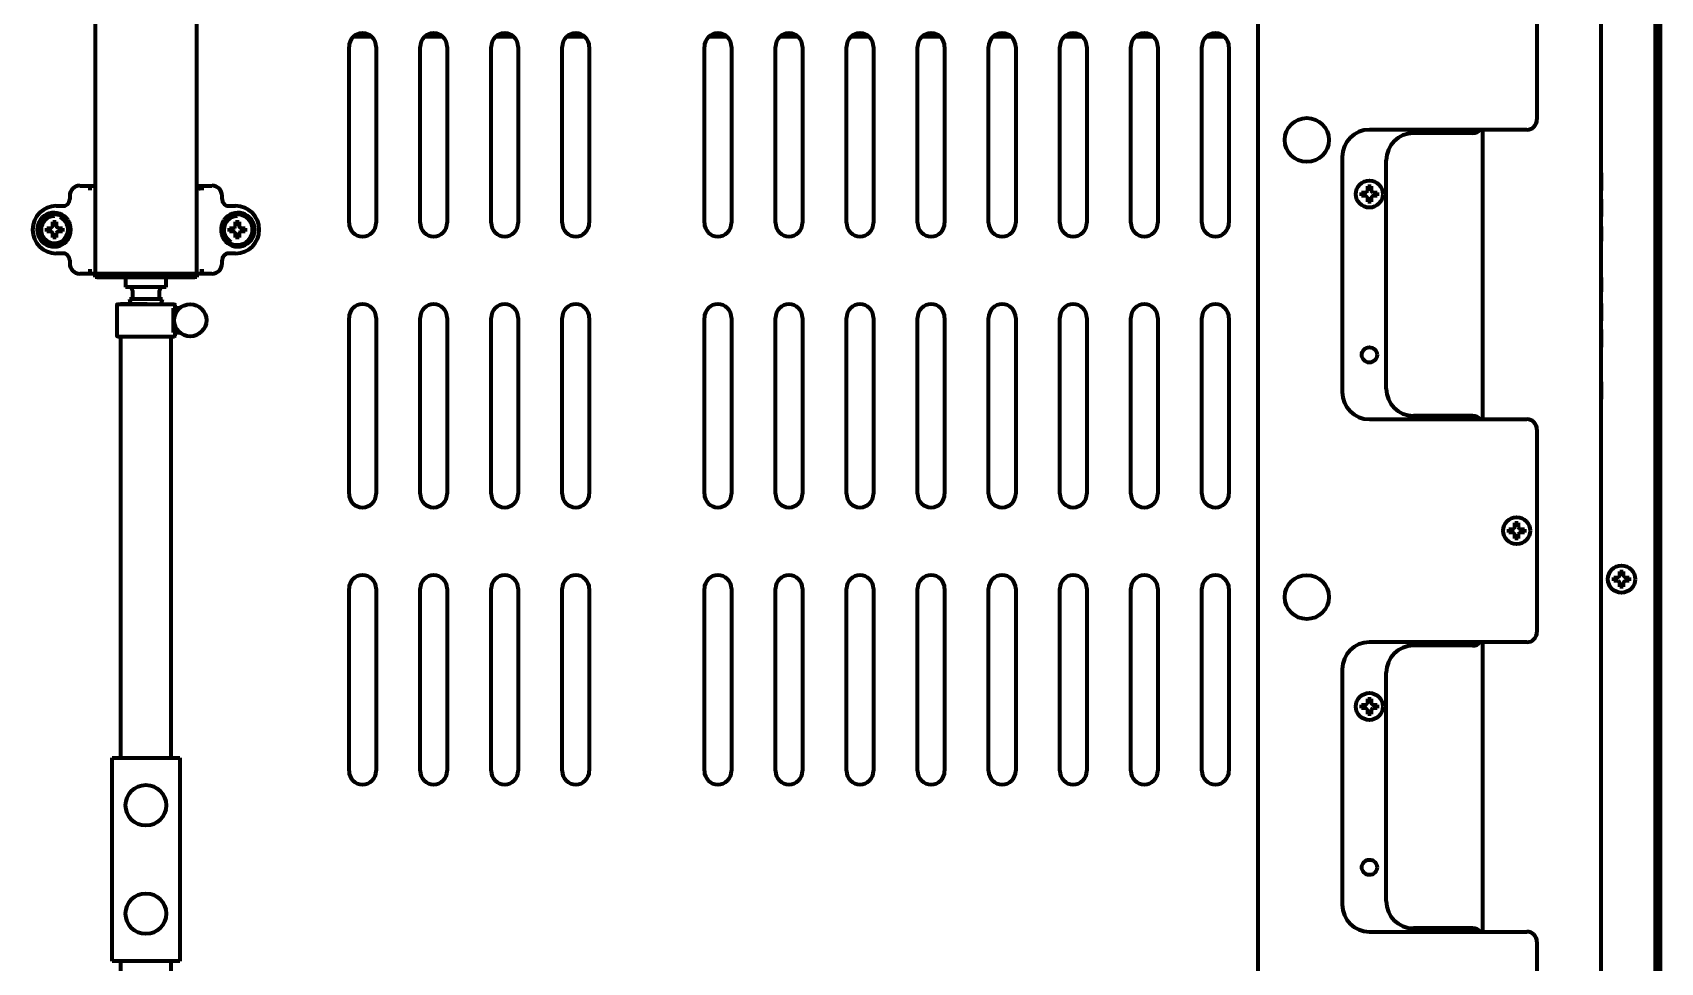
# Model space of a CAD drawing. Header units: inches. Extents: x -2898 to 7248, y 606 to 5598.
# Drawn here: x 3051.5 to 3532.5, y 5039.6 to 5314.3 of the extents above; entities that cross this region are included whole.
import ezdxf

# ---------------------------------------------------------------- set-up
doc = ezdxf.new("R2010")
doc.units = ezdxf.units.IN

msp = doc.modelspace()

# ---------------------------------------------------------------- linework, layer by layer
at = {"linetype": 'Continuous', "lineweight": 70}
for p, q in [((3413.55, 5428.85), (3413.55, 4805.55)), ((3532.55, 5081.88), (3532.55, 5417.05)), ((3531.87, 5414.05), (3531.87, 5082.88)), ((3070.05, 5394.05), (3070.05, 5243.05)), ((3100.05, 5243.05), (3100.05, 5394.05)), ((3496.05, 5348.41), (3496.05, 5288.57)), ((3531.05, 4786.55), (3531.05, 5344.05)), ((3531.08, 5247.55), (3531.08, 5348.55)), ((3531.13, 5348.55), (3531.13, 5247.55)), ((3515.05, 4786.55), (3515.05, 5342.05)), ((3151.68, 5313.05), (3146.4, 5313.05)), ((3172.69, 5313.05), (3167.4, 5313.05)), ((3193.69, 5313.05), (3188.39, 5313.05)), ((3214.68, 5313.05), (3209.39, 5313.05)), ((3256.69, 5313.05), (3251.39, 5313.05)), ((3277.68, 5313.05), (3272.39, 5313.05)), ((3298.68, 5313.05), (3293.4, 5313.05)), ((3319.69, 5313.05), (3314.4, 5313.05)), ((3340.69, 5313.05), (3335.39, 5313.05)), ((3361.68, 5313.05), (3356.39, 5313.05)), ((3382.68, 5313.05), (3377.4, 5313.05)), ((3403.69, 5313.05), (3398.4, 5313.05)), ((3145.05, 5258.05), (3145.05, 5310.05)), ((3153.05, 5310.05), (3153.05, 5258.05)), ((3166.05, 5258.05), (3166.05, 5310.05)), ((3174.05, 5310.05), (3174.05, 5258.05)), ((3187.05, 5258.05), (3187.05, 5310.05)), ((3195.05, 5310.05), (3195.05, 5258.05)), ((3208.05, 5258.05), (3208.05, 5310.05)), ((3216.05, 5310.05), (3216.05, 5258.05)), ((3250.05, 5258.05), (3250.05, 5310.05)), ((3258.05, 5310.05), (3258.05, 5258.05)), ((3271.05, 5258.05), (3271.05, 5310.05)), ((3279.05, 5310.05), (3279.05, 5258.05)), ((3292.05, 5258.05), (3292.05, 5310.05)), ((3300.05, 5310.05), (3300.05, 5258.05)), ((3313.05, 5258.05), (3313.05, 5310.05)), ((3321.05, 5310.05), (3321.05, 5258.05)), ((3334.05, 5258.05), (3334.05, 5310.05)), ((3342.05, 5310.05), (3342.05, 5258.05)), ((3355.05, 5258.05), (3355.05, 5310.05)), ((3363.05, 5310.05), (3363.05, 5258.05)), ((3376.05, 5258.05), (3376.05, 5310.05)), ((3384.05, 5310.05), (3384.05, 5258.05)), ((3397.05, 5258.05), (3397.05, 5310.05)), ((3405.05, 5310.05), (3405.05, 5258.05)), ((3493.05, 5285.57), (3446.55, 5285.57)), ((3477.05, 5284.57), (3459.55, 5284.57)), ((3480.05, 5200.06), (3480.05, 5285.56)), ((3438.55, 5277.57), (3438.55, 5208.07)), ((3451.55, 5209.07), (3451.55, 5276.57)), ((3515.05, 5267.67), (3515.05, 5272.82)), ((3515.05, 5272.82), (3515.05, 5268.53)), ((3515.05, 5272.82), (3515.05, 5267.67)), ((3065.55, 5269.05), (3070.05, 5269.05)), ((3067.94, 5268.31), (3069.08, 5268.31)), ((3100.05, 5269.05), (3104.54, 5269.05)), ((3101.02, 5268.31), (3102.15, 5268.31)), ((3444.25, 5266.57), (3444.25, 5267.07)), ((3448.85, 5267.07), (3448.85, 5266.57)), ((3058.55, 5263.05), (3061.16, 5263.05)), ((3062.55, 5266.06), (3062.55, 5265.05)), ((3107.55, 5265.05), (3107.55, 5266.06)), ((3108.93, 5263.05), (3111.55, 5263.05)), ((3444.25, 5266.07), (3444.25, 5266.57)), ((3448.85, 5266.57), (3448.85, 5266.07)), ((3515.05, 5259.96), (3515.05, 5265.1)), ((3515.05, 5265.1), (3515.05, 5259.96)), ((3055.75, 5256.05), (3055.75, 5256.55)), ((3055.75, 5255.55), (3055.75, 5256.05)), ((3060.35, 5256.55), (3060.35, 5256.05)), ((3060.35, 5256.05), (3060.35, 5255.55)), ((3109.75, 5256.05), (3109.75, 5256.55)), ((3109.75, 5255.55), (3109.75, 5256.05)), ((3114.35, 5256.55), (3114.35, 5256.05)), ((3114.35, 5256.05), (3114.35, 5255.55)), ((3515.05, 5256.96), (3515.05, 5252.67)), ((3061.16, 5249.05), (3058.55, 5249.05)), ((3111.55, 5249.05), (3108.93, 5249.05)), ((3531.08, 5248.05), (3531.05, 5248.05)), ((3062.55, 5247.05), (3062.55, 5246.04)), ((3070.05, 5243.05), (3065.55, 5243.05)), ((3069.08, 5243.79), (3067.94, 5243.79)), ((3070.05, 5243.05), (3070.06, 5243.05)), ((3070.05, 5242.05), (3070.05, 5243.05)), ((3070.06, 5243.05), (3070.06, 5242.05)), ((3099.54, 5243.05), (3070.56, 5243.05)), ((3070.56, 5243.05), (3070.56, 5242.05)), ((3070.63, 5243.05), (3099.47, 5243.05)), ((3070.63, 5242.05), (3070.63, 5243.05)), ((3099.47, 5242.05), (3099.47, 5243.05)), ((3099.54, 5243.05), (3099.54, 5242.05)), ((3100.04, 5243.05), (3100.04, 5242.05)), ((3100.04, 5243.05), (3100.05, 5243.05)), ((3100.04, 5242.05), (3100.04, 5243.05)), ((3104.54, 5243.05), (3100.05, 5243.05)), ((3102.15, 5243.79), (3101.02, 5243.79)), ((3107.55, 5246.04), (3107.55, 5247.05)), ((3531.08, 5245.55), (3531.08, 5247.55)), ((3531.13, 5245.55), (3531.08, 5245.55)), ((3531.13, 5247.55), (3531.13, 5245.55)), ((3070.05, 5242.05), (3070.06, 5242.05)), ((3070.56, 5242.05), (3070.06, 5242.05)), ((3070.56, 5242.05), (3070.63, 5242.05)), ((3070.63, 5242.05), (3099.47, 5242.05)), ((3079.05, 5242.05), (3079.05, 5239.05)), ((3085.05, 5239.05), (3079.05, 5239.05)), ((3091.05, 5239.05), (3085.05, 5239.05)), ((3091.05, 5239.05), (3091.05, 5242.05)), ((3099.47, 5242.05), (3099.54, 5242.05)), ((3100.04, 5242.05), (3099.54, 5242.05)), ((3100.04, 5242.05), (3100.04, 5242.05)), ((3515.05, 5241.96), (3515.05, 5237.67)), ((3515.05, 5236.82), (3515.05, 5241.96)), ((3076.45, 5233.9), (3076.45, 5224.7)), ((3076.6, 5234.05), (3093.5, 5234.05)), ((3089.95, 5235.55), (3080.15, 5235.55)), ((3080.15, 5235.55), (3080.53, 5234.05)), ((3081.05, 5238.05), (3081.05, 5235.75)), ((3089.05, 5235.75), (3089.05, 5238.05)), ((3089.56, 5234.05), (3089.95, 5235.55)), ((3093.65, 5232.9), (3093.65, 5233.9)), ((3515.05, 5234.25), (3515.05, 5234.03)), ((3515.05, 5234.03), (3515.05, 5234.25)), ((3515.05, 5234.03), (3515.05, 5233.82)), ((3515.05, 5233.82), (3515.05, 5234.03)), ((3515.05, 5233.82), (3515.05, 5233.6)), ((3515.05, 5233.6), (3515.05, 5233.82)), ((3515.05, 5233.6), (3515.05, 5233.17)), ((3515.05, 5233.17), (3515.05, 5233.6)), ((3095.05, 5232.9), (3093.05, 5232.9)), ((3093.05, 5232.9), (3093.05, 5225.7)), ((3145.05, 5178.05), (3145.05, 5230.05)), ((3153.05, 5230.05), (3153.05, 5178.05)), ((3166.05, 5178.05), (3166.05, 5230.05)), ((3174.05, 5230.05), (3174.05, 5178.05)), ((3187.05, 5178.05), (3187.05, 5230.05)), ((3195.05, 5230.05), (3195.05, 5178.05)), ((3208.05, 5178.05), (3208.05, 5230.05)), ((3216.05, 5230.05), (3216.05, 5178.05)), ((3250.05, 5178.05), (3250.05, 5230.05)), ((3258.05, 5230.05), (3258.05, 5178.05)), ((3271.05, 5178.05), (3271.05, 5230.05)), ((3279.05, 5230.05), (3279.05, 5178.05)), ((3292.05, 5178.05), (3292.05, 5230.05)), ((3300.05, 5230.05), (3300.05, 5178.05)), ((3313.05, 5178.05), (3313.05, 5230.05)), ((3321.05, 5230.05), (3321.05, 5178.05)), ((3334.05, 5178.05), (3334.05, 5230.05)), ((3342.05, 5230.05), (3342.05, 5178.05)), ((3355.05, 5178.05), (3355.05, 5230.05)), ((3363.05, 5230.05), (3363.05, 5178.05)), ((3376.05, 5178.05), (3376.05, 5230.05)), ((3384.05, 5230.05), (3384.05, 5178.05)), ((3397.05, 5178.05), (3397.05, 5230.05)), ((3405.05, 5230.05), (3405.05, 5178.05)), ((3515.05, 5233.17), (3515.05, 5232.32)), ((3515.05, 5232.32), (3515.05, 5233.17)), ((3515.05, 5231.03), (3515.05, 5232.32)), ((3515.05, 5232.32), (3515.05, 5231.03)), ((3515.05, 5230.17), (3515.05, 5231.03)), ((3515.05, 5231.03), (3515.05, 5230.17)), ((3515.05, 5229.75), (3515.05, 5230.17)), ((3515.05, 5230.17), (3515.05, 5229.75)), ((3515.05, 5229.53), (3515.05, 5229.75)), ((3515.05, 5229.75), (3515.05, 5229.53)), ((3515.05, 5229.53), (3515.05, 5229.32)), ((3515.05, 5229.32), (3515.05, 5229.53)), ((3515.05, 5229.1), (3515.05, 5229.32)), ((3515.05, 5229.32), (3515.05, 5229.1)), ((3076.6, 5224.55), (3085.05, 5224.55)), ((3085.05, 5224.55), (3093.5, 5224.55)), ((3093.05, 5225.7), (3095.05, 5225.7)), ((3093.65, 5224.7), (3093.65, 5225.7)), ((3515.05, 5223.1), (3515.05, 5226.53)), ((3515.05, 5226.53), (3515.05, 5223.1)), ((3515.05, 5223.53), (3515.05, 5221.39)), ((3515.05, 5222.25), (3515.05, 5223.1)), ((3515.05, 5223.1), (3515.05, 5222.25)), ((3515.05, 5222.25), (3515.05, 5221.82)), ((3515.05, 5221.82), (3515.05, 5222.25)), ((3515.05, 5221.82), (3515.05, 5221.6)), ((3515.05, 5221.6), (3515.05, 5221.82)), ((3515.05, 5221.6), (3515.05, 5221.39)), ((3515.05, 5221.39), (3515.05, 5221.6)), ((3515.05, 5213.67), (3515.05, 5218.82)), ((3515.05, 5210.89), (3515.05, 5211.1)), ((3515.05, 5211.1), (3515.05, 5210.89)), ((3515.05, 5210.67), (3515.05, 5210.89)), ((3515.05, 5210.89), (3515.05, 5210.67)), ((3515.05, 5210.46), (3515.05, 5210.67)), ((3515.05, 5210.67), (3515.05, 5210.46)), ((3515.05, 5210.46), (3515.05, 5210.03)), ((3515.05, 5210.03), (3515.05, 5210.46)), ((3515.05, 5210.03), (3515.05, 5209.17)), ((3515.05, 5209.17), (3515.05, 5210.03)), ((3515.05, 5207.89), (3515.05, 5209.17)), ((3515.05, 5209.17), (3515.05, 5207.89)), ((3515.05, 5207.89), (3515.05, 5207.03)), ((3515.05, 5207.03), (3515.05, 5207.89)), ((3515.05, 5207.03), (3515.05, 5206.6)), ((3515.05, 5206.6), (3515.05, 5207.03)), ((3515.05, 5206.39), (3515.05, 5206.6)), ((3515.05, 5206.6), (3515.05, 5206.39)), ((3515.05, 5206.39), (3515.05, 5206.17)), ((3515.05, 5206.17), (3515.05, 5206.39)), ((3515.05, 5205.96), (3515.05, 5206.17)), ((3515.05, 5206.17), (3515.05, 5205.96)), ((3446.55, 5200.07), (3493.05, 5200.07)), ((3477.05, 5201.07), (3459.55, 5201.07)), ((3496.05, 5197.07), (3496.05, 5137.23)), ((3487.75, 5167.15), (3487.75, 5167.65)), ((3487.75, 5166.65), (3487.75, 5167.15)), ((3492.35, 5167.65), (3492.35, 5167.15)), ((3492.35, 5167.15), (3492.35, 5166.65)), ((3518.75, 5152.85), (3518.75, 5153.35)), ((3518.75, 5152.35), (3518.75, 5152.85)), ((3523.35, 5153.35), (3523.35, 5152.85)), ((3523.35, 5152.85), (3523.35, 5152.35)), ((3145.05, 5096.19), (3145.05, 5150.05)), ((3153.05, 5150.05), (3153.05, 5096.19)), ((3166.05, 5096.19), (3166.05, 5150.05)), ((3174.05, 5150.05), (3174.05, 5096.19)), ((3187.05, 5096.19), (3187.05, 5150.05)), ((3195.05, 5150.05), (3195.05, 5096.19)), ((3208.05, 5096.19), (3208.05, 5150.05)), ((3216.05, 5150.05), (3216.05, 5096.19)), ((3250.05, 5096.19), (3250.05, 5150.05)), ((3258.05, 5150.05), (3258.05, 5096.19)), ((3271.05, 5096.19), (3271.05, 5150.05)), ((3279.05, 5150.05), (3279.05, 5096.19)), ((3292.05, 5096.19), (3292.05, 5150.05)), ((3300.05, 5150.05), (3300.05, 5096.19)), ((3313.05, 5096.19), (3313.05, 5150.05)), ((3321.05, 5150.05), (3321.05, 5096.19)), ((3334.05, 5096.19), (3334.05, 5150.05)), ((3342.05, 5150.05), (3342.05, 5096.19)), ((3355.05, 5096.19), (3355.05, 5150.05)), ((3363.05, 5150.05), (3363.05, 5096.19)), ((3376.05, 5096.19), (3376.05, 5150.05)), ((3384.05, 5150.05), (3384.05, 5096.19)), ((3397.05, 5096.19), (3397.05, 5150.05)), ((3405.05, 5150.05), (3405.05, 5096.19)), ((3493.05, 5134.23), (3446.55, 5134.23)), ((3477.05, 5133.23), (3459.55, 5133.23)), ((3480.05, 5048.72), (3480.05, 5134.22)), ((3438.55, 5126.23), (3438.55, 5056.73)), ((3451.55, 5057.73), (3451.55, 5125.23)), ((3444.25, 5115.23), (3444.25, 5115.73)), ((3444.25, 5114.73), (3444.25, 5115.23)), ((3448.85, 5115.73), (3448.85, 5115.23)), ((3448.85, 5115.23), (3448.85, 5114.73)), ((3075.05, 5100.05), (3076.75, 5100.05)), ((3075.05, 5040.05), (3075.05, 5100.05)), ((3076.75, 5100.05), (3093.35, 5100.05)), ((3093.35, 5100.05), (3095.05, 5100.05)), ((3095.05, 5100.05), (3095.05, 5040.05)), ((3531.05, 5081.88), (3531.92, 5081.88)), ((3531.05, 5081.85), (3531.92, 5081.85)), ((3531.87, 5080.85), (3531.87, 4786.55)), ((3532.54, 5081.88), (3531.92, 5081.88)), ((3532.54, 5081.85), (3531.92, 5081.85)), ((3532.55, 5081.88), (3532.54, 5081.88)), ((3532.54, 5081.85), (3532.55, 5081.85)), ((3532.55, 4786.55), (3532.55, 5081.85)), ((3446.55, 5048.73), (3493.05, 5048.73)), ((3477.05, 5049.73), (3459.55, 5049.73)), ((3496.05, 5045.73), (3496.05, 4985.89)), ((3076.75, 5040.05), (3075.05, 5040.05)), ((3093.35, 5040.05), (3076.75, 5040.05)), ((3095.05, 5040.05), (3093.35, 5040.05))]:
    msp.add_line(p, q, dxfattribs=at)
for centre, radius in [((3428.05, 5282.55), 6.5), ((3446.55, 5266.57), 4), ((3098.15, 5229.3), 4.75), ((3446.55, 5219.07), 2.25), ((3490.05, 5167.15), 4), ((3521.05, 5152.85), 4), ((3428.05, 5147.55), 6.5), ((3446.55, 5115.23), 4), ((3085.05, 5086.05), 6), ((3446.55, 5067.73), 2.25), ((3085.05, 5054.05), 6)]:
    msp.add_circle(centre, radius, dxfattribs=at)
for centre, radius, start, end in [((3149.05, 5310.05), 4, 0, 180), ((3170.05, 5310.05), 4, 0, 180), ((3191.05, 5310.05), 4, 0, 180), ((3212.05, 5310.05), 4, 0, 180), ((3254.05, 5310.05), 4, 0, 180), ((3275.05, 5310.05), 4, 0, 180), ((3296.05, 5310.05), 4, 0, 180), ((3317.05, 5310.05), 4, 0, 180), ((3338.05, 5310.05), 4, 0, 180), ((3359.05, 5310.05), 4, 0, 180), ((3380.05, 5310.05), 4, 0, 180), ((3401.05, 5310.05), 4, 0, 180), ((3493.05, 5288.57), 3, 270, 0), ((3446.55, 5277.57), 8, 90, 180), ((3459.55, 5276.57), 8, 90, 180), ((3477.05, 5287.57), 3, 270, 318.1894), ((3058.55, 5256.05), 7, 90, 270), ((3111.55, 5256.05), 7, 270, 90), ((3057.92, 5256.05), 5, 34.3523, 325.6477), ((3058.05, 5256.05), 4.5, 34.3523, 325.6477), ((3058.05, 5256.05), 4, 90, 180), ((3058.05, 5256.05), 4, 180, 64.98), ((3112.18, 5256.05), 5, 214.3523, 145.6477), ((3112.05, 5256.05), 4, 90, 180), ((3112.05, 5256.05), 4.5, 214.3523, 145.6477), ((3149.05, 5258.05), 4, 180, 0), ((3170.05, 5258.05), 4, 180, 0), ((3191.05, 5258.05), 4, 180, 0), ((3212.05, 5258.05), 4, 180, 0), ((3254.05, 5258.05), 4, 180, 0), ((3275.05, 5258.05), 4, 180, 0), ((3296.05, 5258.05), 4, 180, 0), ((3317.05, 5258.05), 4, 180, 0), ((3338.05, 5258.05), 4, 180, 0), ((3359.05, 5258.05), 4, 180, 0), ((3380.05, 5258.05), 4, 180, 0), ((3401.05, 5258.05), 4, 180, 0), ((3112.05, 5256.05), 4, 180, 242.2406), ((3080.05, 5238.05), 1, 0, 90), ((3090.05, 5238.05), 1, 90, 180), ((3076.6, 5233.9), 0.15, 90, 180), ((3080.85, 5235.75), 0.2, 270, 0), ((3089.25, 5235.75), 0.2, 180, 270), ((3093.5, 5233.9), 0.15, 0, 90), ((3149.05, 5230.05), 4, 0, 180), ((3170.05, 5230.05), 4, 0, 180), ((3191.05, 5230.05), 4, 0, 180), ((3212.05, 5230.05), 4, 0, 180), ((3254.05, 5230.05), 4, 0, 180), ((3275.05, 5230.05), 4, 0, 180), ((3296.05, 5230.05), 4, 0, 180), ((3317.05, 5230.05), 4, 0, 180), ((3338.05, 5230.05), 4, 0, 180), ((3359.05, 5230.05), 4, 0, 180), ((3380.05, 5230.05), 4, 0, 180), ((3401.05, 5230.05), 4, 0, 180), ((3076.6, 5224.7), 0.15, 180, 270), ((3093.5, 5224.7), 0.15, 270, 0), ((3446.55, 5208.07), 8, 180, 270), ((3459.55, 5209.07), 8, 180, 270), ((3477.05, 5198.07), 3, 41.8106, 90), ((3493.05, 5197.07), 3, 0, 90), ((3149.05, 5178.05), 4, 180, 0), ((3170.05, 5178.05), 4, 180, 0), ((3191.05, 5178.05), 4, 180, 0), ((3212.05, 5178.05), 4, 180, 0), ((3254.05, 5178.05), 4, 180, 0), ((3275.05, 5178.05), 4, 180, 0), ((3296.05, 5178.05), 4, 180, 0), ((3317.05, 5178.05), 4, 180, 0), ((3338.05, 5178.05), 4, 180, 0), ((3359.05, 5178.05), 4, 180, 0), ((3380.05, 5178.05), 4, 180, 0), ((3401.05, 5178.05), 4, 180, 0), ((3149.05, 5150.05), 4, 0, 180), ((3170.05, 5150.05), 4, 0, 180), ((3191.05, 5150.05), 4, 0, 180), ((3212.05, 5150.05), 4, 0, 180), ((3254.05, 5150.05), 4, 0, 180), ((3275.05, 5150.05), 4, 0, 180), ((3296.05, 5150.05), 4, 0, 180), ((3317.05, 5150.05), 4, 0, 180), ((3338.05, 5150.05), 4, 0, 180), ((3359.05, 5150.05), 4, 0, 180), ((3380.05, 5150.05), 4, 0, 180), ((3401.05, 5150.05), 4, 0, 180), ((3493.05, 5137.23), 3, 270, 0), ((3446.55, 5126.23), 8, 90, 180), ((3459.55, 5125.23), 8, 90, 180), ((3477.05, 5136.23), 3, 270, 318.1584), ((3149.05, 5096.19), 4, 180, 0), ((3170.05, 5096.19), 4, 180, 0), ((3191.05, 5096.19), 4, 180, 0), ((3212.05, 5096.19), 4, 180, 0), ((3254.05, 5096.19), 4, 180, 0), ((3275.05, 5096.19), 4, 180, 0), ((3296.05, 5096.19), 4, 180, 0), ((3317.05, 5096.19), 4, 180, 0), ((3338.05, 5096.19), 4, 180, 0), ((3359.05, 5096.19), 4, 180, 0), ((3380.05, 5096.19), 4, 180, 0), ((3401.05, 5096.19), 4, 180, 0), ((3446.55, 5056.73), 8, 180, 270), ((3459.55, 5057.73), 8, 180, 270), ((3477.05, 5046.73), 3, 41.8106, 90), ((3493.05, 5045.73), 3, 0, 90)]:
    msp.add_arc(centre, radius, start, end, dxfattribs=at)
for centre, major_axis, ratio, start_param, end_param in [((3065.57, 5266.05), (2.89, -0.89), 0.993, 1.872734, 3.439565), ((3101.02, 5267.81), (0.248, 0.434), 0.9975, 0.520128, 2.088768), ((3104.53, 5266.05), (2.89, 0.89), 0.993, 5.985213, 7.552044), ((3060.53, 5265.05), (2.01, 0), 0.993605, 4.712389, 6.283185), ((3109.56, 5265.05), (2.01, 0), 0.993605, 3.141593, 4.712389), ((3060.53, 5247.05), (-2.01, 0), 0.993605, 3.141593, 4.712389), ((3109.56, 5247.05), (-2.01, 0), 0.993605, 4.712389, 6.283185), ((3065.57, 5246.05), (-2.89, -0.89), 0.993, 5.985213, 7.552044), ((3104.53, 5246.05), (-2.89, 0.89), 0.993, 1.872734, 3.439565), ((3085.05, 5234.05), (7.5, 0), 0.000001, 1.528581, 3.141593), ((3531.92, 5082.88), (0, 1), 0.052336, 1.570796, 3.141593), ((3531.92, 5080.85), (0, 1), 0.052336, 0, 1.570796)]:
    msp.add_ellipse(centre, major_axis=major_axis, ratio=ratio, start_param=start_param, end_param=end_param, dxfattribs=at)
for points, knots in [([(3444.25, 5267.07), (3444.45, 5267.07), (3444.66, 5267.07), (3444.98, 5267.07), (3445.09, 5267.07), (3445.32, 5267.07), (3445.43, 5267.07), (3445.55, 5267.07)], [0, 0, 0, 0, 0.5, 0.5, 0.75, 0.75, 1, 1, 1, 1]), ([(3447.05, 5268.87), (3447.05, 5268.66), (3447.05, 5268.45), (3447.05, 5268.13), (3447.05, 5268.02), (3447.05, 5267.79), (3447.05, 5267.68), (3447.05, 5267.57)], [0, 0, 0, 0, 0.5, 0.5, 0.75, 0.75, 1, 1, 1, 1]), ([(3446.05, 5264.27), (3446.05, 5264.47), (3446.05, 5264.68), (3446.05, 5265), (3446.05, 5265.11), (3446.05, 5265.34), (3446.05, 5265.45), (3446.05, 5265.57)], [0, 0, 0, 0, 0.5, 0.5, 0.75, 0.75, 1, 1, 1, 1]), ([(3448.85, 5266.07), (3448.64, 5266.07), (3448.43, 5266.07), (3448.11, 5266.07), (3448, 5266.07), (3447.78, 5266.07), (3447.66, 5266.07), (3447.55, 5266.07)], [0, 0, 0, 0, 0.5, 0.5, 0.75, 0.75, 1, 1, 1, 1]), ([(3058.55, 5258.35), (3058.55, 5258.14), (3058.55, 5257.94), (3058.55, 5257.61), (3058.55, 5257.5), (3058.55, 5257.28), (3058.55, 5257.16), (3058.55, 5257.05)], [0, 0, 0, 0, 0.5, 0.5, 0.75, 0.75, 1, 1, 1, 1]), ([(3061.76, 5253.51), (3061.83, 5253.6), (3061.89, 5253.7), (3062, 5253.89), (3062.05, 5253.99), (3062.15, 5254.19), (3062.19, 5254.29), (3062.25, 5254.45), (3062.27, 5254.5), (3062.31, 5254.61), (3062.35, 5254.71), (3062.38, 5254.82), (3062.41, 5254.93), (3062.42, 5254.98), (3062.46, 5255.15), (3062.48, 5255.26), (3062.51, 5255.48), (3062.53, 5255.59), (3062.54, 5255.82), (3062.55, 5255.94), (3062.55, 5256.11), (3062.55, 5256.17), (3062.54, 5256.28), (3062.54, 5256.34), (3062.52, 5256.51), (3062.51, 5256.62), (3062.48, 5256.84), (3062.46, 5256.95), (3062.42, 5257.12), (3062.4, 5257.17), (3062.37, 5257.28), (3062.36, 5257.34), (3062.31, 5257.5), (3062.27, 5257.6), (3062.19, 5257.81), (3062.15, 5257.91), (3062.05, 5258.11), (3062, 5258.21), (3061.89, 5258.4), (3061.83, 5258.49), (3061.76, 5258.59)], [0, 0, 0, 0, 0.0625, 0.0625, 0.125, 0.125, 0.1875, 0.1875, 0.21875, 0.21875, 0.25, 0.28125, 0.28125, 0.3125, 0.3125, 0.375, 0.375, 0.4375, 0.4375, 0.5, 0.5, 0.53125, 0.53125, 0.5625, 0.5625, 0.625, 0.625, 0.6875, 0.6875, 0.71875, 0.71875, 0.75, 0.75, 0.8125, 0.8125, 0.875, 0.875, 0.9375, 0.9375, 1, 1, 1, 1]), ([(3062.05, 5258.87), (3062.1, 5258.76), (3062.16, 5258.65), (3062.26, 5258.43), (3062.31, 5258.32), (3062.44, 5257.98), (3062.51, 5257.75), (3062.58, 5257.45), (3062.6, 5257.39), (3062.62, 5257.27), (3062.63, 5257.21), (3062.67, 5257.03), (3062.68, 5256.91), (3062.71, 5256.67), (3062.72, 5256.54), (3062.74, 5256.3), (3062.74, 5256.17), (3062.74, 5255.93), (3062.74, 5255.8), (3062.73, 5255.56), (3062.71, 5255.43), (3062.69, 5255.19), (3062.67, 5255.07), (3062.63, 5254.89), (3062.62, 5254.83), (3062.6, 5254.71), (3062.57, 5254.59), (3062.54, 5254.47), (3062.51, 5254.35), (3062.49, 5254.29), (3062.44, 5254.12), (3062.4, 5254), (3062.31, 5253.78), (3062.26, 5253.66), (3062.16, 5253.44), (3062.1, 5253.33), (3062.05, 5253.23)], [0, 0, 0, 0, 0.0625, 0.0625, 0.125, 0.125, 0.25, 0.25, 0.28125, 0.28125, 0.3125, 0.3125, 0.375, 0.375, 0.4375, 0.4375, 0.5, 0.5, 0.5625, 0.5625, 0.625, 0.625, 0.6875, 0.6875, 0.71875, 0.71875, 0.75, 0.78125, 0.78125, 0.8125, 0.8125, 0.875, 0.875, 0.9375, 0.9375, 1, 1, 1, 1]), ([(3108.05, 5253.23), (3107.99, 5253.33), (3107.93, 5253.44), (3107.83, 5253.66), (3107.79, 5253.78), (3107.66, 5254.12), (3107.58, 5254.35), (3107.51, 5254.64), (3107.5, 5254.7), (3107.47, 5254.82), (3107.46, 5254.88), (3107.43, 5255.06), (3107.41, 5255.19), (3107.38, 5255.43), (3107.37, 5255.55), (3107.35, 5255.8), (3107.35, 5255.92), (3107.35, 5256.17), (3107.35, 5256.29), (3107.37, 5256.54), (3107.38, 5256.66), (3107.41, 5256.9), (3107.43, 5257.03), (3107.46, 5257.21), (3107.47, 5257.27), (3107.5, 5257.39), (3107.52, 5257.51), (3107.55, 5257.62), (3107.59, 5257.74), (3107.6, 5257.8), (3107.66, 5257.98), (3107.7, 5258.09), (3107.79, 5258.32), (3107.83, 5258.43), (3107.93, 5258.65), (3107.99, 5258.76), (3108.05, 5258.87)], [0, 0, 0, 0, 0.0625, 0.0625, 0.125, 0.125, 0.25, 0.25, 0.28125, 0.28125, 0.3125, 0.3125, 0.375, 0.375, 0.4375, 0.4375, 0.5, 0.5, 0.5625, 0.5625, 0.625, 0.625, 0.6875, 0.6875, 0.71875, 0.71875, 0.75, 0.78125, 0.78125, 0.8125, 0.8125, 0.875, 0.875, 0.9375, 0.9375, 1, 1, 1, 1]), ([(3108.33, 5258.59), (3108.27, 5258.49), (3108.21, 5258.4), (3108.1, 5258.2), (3108.04, 5258.11), (3107.95, 5257.91), (3107.9, 5257.8), (3107.84, 5257.65), (3107.82, 5257.6), (3107.78, 5257.49), (3107.75, 5257.38), (3107.72, 5257.27), (3107.69, 5257.17), (3107.67, 5257.11), (3107.64, 5256.95), (3107.62, 5256.84), (3107.58, 5256.61), (3107.57, 5256.5), (3107.55, 5256.27), (3107.55, 5256.16), (3107.55, 5255.99), (3107.55, 5255.93), (3107.55, 5255.82), (3107.56, 5255.76), (3107.57, 5255.59), (3107.58, 5255.48), (3107.62, 5255.25), (3107.64, 5255.14), (3107.68, 5254.98), (3107.69, 5254.92), (3107.72, 5254.81), (3107.74, 5254.76), (3107.79, 5254.6), (3107.82, 5254.49), (3107.9, 5254.29), (3107.95, 5254.19), (3108.04, 5253.99), (3108.1, 5253.89), (3108.21, 5253.7), (3108.27, 5253.6), (3108.33, 5253.51)], [0, 0, 0, 0, 0.0625, 0.0625, 0.125, 0.125, 0.1875, 0.1875, 0.21875, 0.21875, 0.25, 0.28125, 0.28125, 0.3125, 0.3125, 0.375, 0.375, 0.4375, 0.4375, 0.5, 0.5, 0.53125, 0.53125, 0.5625, 0.5625, 0.625, 0.625, 0.6875, 0.6875, 0.71875, 0.71875, 0.75, 0.75, 0.8125, 0.8125, 0.875, 0.875, 0.9375, 0.9375, 1, 1, 1, 1]), ([(3112.55, 5258.35), (3112.55, 5258.14), (3112.55, 5257.94), (3112.55, 5257.61), (3112.55, 5257.5), (3112.55, 5257.28), (3112.55, 5257.16), (3112.55, 5257.05)], [0, 0, 0, 0, 0.5, 0.5, 0.75, 0.75, 1, 1, 1, 1]), ([(3055.75, 5256.55), (3055.95, 5256.55), (3056.16, 5256.55), (3056.48, 5256.55), (3056.59, 5256.55), (3056.82, 5256.55), (3056.93, 5256.55), (3057.05, 5256.55)], [0, 0, 0, 0, 0.5, 0.5, 0.75, 0.75, 1, 1, 1, 1]), ([(3057.55, 5253.75), (3057.55, 5253.95), (3057.55, 5254.16), (3057.55, 5254.49), (3057.55, 5254.6), (3057.55, 5254.82), (3057.55, 5254.93), (3057.55, 5255.05)], [0, 0, 0, 0, 0.5, 0.5, 0.75, 0.75, 1, 1, 1, 1]), ([(3060.35, 5255.55), (3060.14, 5255.55), (3059.93, 5255.55), (3059.61, 5255.55), (3059.5, 5255.55), (3059.28, 5255.55), (3059.16, 5255.55), (3059.05, 5255.55)], [0, 0, 0, 0, 0.5, 0.5, 0.75, 0.75, 1, 1, 1, 1]), ([(3109.75, 5256.55), (3109.95, 5256.55), (3110.16, 5256.55), (3110.48, 5256.55), (3110.59, 5256.55), (3110.82, 5256.55), (3110.93, 5256.55), (3111.05, 5256.55)], [0, 0, 0, 0, 0.5, 0.5, 0.75, 0.75, 1, 1, 1, 1]), ([(3111.55, 5253.75), (3111.55, 5253.95), (3111.55, 5254.16), (3111.55, 5254.49), (3111.55, 5254.6), (3111.55, 5254.82), (3111.55, 5254.93), (3111.55, 5255.05)], [0, 0, 0, 0, 0.5, 0.5, 0.75, 0.75, 1, 1, 1, 1]), ([(3114.35, 5255.55), (3114.14, 5255.55), (3113.93, 5255.55), (3113.61, 5255.55), (3113.5, 5255.55), (3113.28, 5255.55), (3113.16, 5255.55), (3113.05, 5255.55)], [0, 0, 0, 0, 0.5, 0.5, 0.75, 0.75, 1, 1, 1, 1]), ([(3077.55, 5224.54), (3077.55, 5219.68), (3077.55, 5208.14), (3077.55, 5191.28), (3077.55, 5175.25), (3077.55, 5162.15), (3077.55, 5150.57), (3077.55, 5133.81), (3077.55, 5116.95), (3077.55, 5103.9), (3077.55, 5100.05)], [0, 0, 0, 0, 0.117165, 0.278053, 0.406331, 0.503452, 0.593643, 0.685519, 0.907209, 1, 1, 1, 1]), ([(3092.55, 5100.05), (3092.55, 5106.99), (3092.55, 5120.97), (3092.55, 5137.82), (3092.55, 5151.47), (3092.55, 5162.74), (3092.55, 5176.7), (3092.55, 5193.39), (3092.55, 5209.64), (3092.55, 5220.33), (3092.55, 5224.54)], [0, 0, 0, 0, 0.167271, 0.336964, 0.405986, 0.496252, 0.60842, 0.74249, 0.898461, 1, 1, 1, 1]), ([(3487.75, 5167.65), (3487.95, 5167.65), (3488.16, 5167.65), (3488.48, 5167.65), (3488.59, 5167.65), (3488.82, 5167.65), (3488.93, 5167.65), (3489.05, 5167.65)], [0, 0, 0, 0, 0.5, 0.5, 0.75, 0.75, 1, 1, 1, 1]), ([(3489.55, 5164.85), (3489.55, 5165.05), (3489.55, 5165.26), (3489.55, 5165.58), (3489.55, 5165.69), (3489.55, 5165.92), (3489.55, 5166.03), (3489.55, 5166.15)], [0, 0, 0, 0, 0.5, 0.5, 0.75, 0.75, 1, 1, 1, 1]), ([(3490.55, 5169.45), (3490.55, 5169.24), (3490.55, 5169.03), (3490.55, 5168.71), (3490.55, 5168.6), (3490.55, 5168.37), (3490.55, 5168.26), (3490.55, 5168.15)], [0, 0, 0, 0, 0.5, 0.5, 0.75, 0.75, 1, 1, 1, 1]), ([(3492.35, 5166.65), (3492.14, 5166.65), (3491.93, 5166.65), (3491.61, 5166.65), (3491.5, 5166.65), (3491.28, 5166.65), (3491.16, 5166.65), (3491.05, 5166.65)], [0, 0, 0, 0, 0.5, 0.5, 0.75, 0.75, 1, 1, 1, 1]), ([(3518.75, 5153.35), (3518.95, 5153.35), (3519.16, 5153.35), (3519.48, 5153.35), (3519.59, 5153.35), (3519.82, 5153.35), (3519.93, 5153.35), (3520.05, 5153.35)], [0, 0, 0, 0, 0.5, 0.5, 0.75, 0.75, 1, 1, 1, 1]), ([(3520.55, 5150.55), (3520.55, 5150.75), (3520.55, 5150.96), (3520.55, 5151.29), (3520.55, 5151.4), (3520.55, 5151.62), (3520.55, 5151.73), (3520.55, 5151.85)], [0, 0, 0, 0, 0.5, 0.5, 0.75, 0.75, 1, 1, 1, 1]), ([(3521.55, 5155.15), (3521.55, 5154.94), (3521.55, 5154.74), (3521.55, 5154.41), (3521.55, 5154.3), (3521.55, 5154.08), (3521.55, 5153.96), (3521.55, 5153.85)], [0, 0, 0, 0, 0.5, 0.5, 0.75, 0.75, 1, 1, 1, 1]), ([(3523.35, 5152.35), (3523.14, 5152.35), (3522.93, 5152.35), (3522.61, 5152.35), (3522.5, 5152.35), (3522.28, 5152.35), (3522.16, 5152.35), (3522.05, 5152.35)], [0, 0, 0, 0, 0.5, 0.5, 0.75, 0.75, 1, 1, 1, 1]), ([(3444.25, 5115.73), (3444.45, 5115.73), (3444.66, 5115.73), (3444.98, 5115.73), (3445.09, 5115.73), (3445.32, 5115.73), (3445.43, 5115.73), (3445.55, 5115.73)], [0, 0, 0, 0, 0.5, 0.5, 0.75, 0.75, 1, 1, 1, 1]), ([(3446.05, 5112.93), (3446.05, 5113.13), (3446.05, 5113.34), (3446.05, 5113.66), (3446.05, 5113.77), (3446.05, 5114), (3446.05, 5114.11), (3446.05, 5114.23)], [0, 0, 0, 0, 0.5, 0.5, 0.75, 0.75, 1, 1, 1, 1]), ([(3447.05, 5117.53), (3447.05, 5117.32), (3447.05, 5117.11), (3447.05, 5116.79), (3447.05, 5116.68), (3447.05, 5116.46), (3447.05, 5116.34), (3447.05, 5116.23)], [0, 0, 0, 0, 0.5, 0.5, 0.75, 0.75, 1, 1, 1, 1]), ([(3448.85, 5114.73), (3448.64, 5114.73), (3448.43, 5114.73), (3448.11, 5114.73), (3448, 5114.73), (3447.78, 5114.73), (3447.66, 5114.73), (3447.55, 5114.73)], [0, 0, 0, 0, 0.5, 0.5, 0.75, 0.75, 1, 1, 1, 1]), ([(3077.55, 5040.05), (3077.55, 5039.11), (3077.55, 5031.12), (3077.55, 5020.28), (3077.55, 5006.62), (3077.55, 4995.36), (3077.55, 4981.39), (3077.55, 4964.7), (3077.55, 4945.28), (3077.55, 4931.43), (3077.55, 4924.05)], [0, 0, 0, 0, 0.024359, 0.20648, 0.280557, 0.377434, 0.497817, 0.641706, 0.8091, 1, 1, 1, 1]), ([(3092.55, 4924.05), (3092.55, 4932.08), (3092.55, 4946.78), (3092.55, 4966.82), (3092.55, 4982.85), (3092.55, 4995.94), (3092.55, 5007.53), (3092.55, 5022.14), (3092.55, 5033), (3092.55, 5040.05)], [0, 0, 0, 0, 0.20767, 0.380342, 0.518014, 0.622248, 0.719045, 0.81765, 1, 1, 1, 1])]:
    msp.add_open_spline(points, degree=3, knots=knots, dxfattribs=at)
for points in [[(3445.55, 5267.07), (3445.57, 5267.09), (3445.62, 5267.14), (3445.69, 5267.21), (3445.76, 5267.28), (3445.83, 5267.35), (3445.9, 5267.42), (3445.98, 5267.49), (3446.02, 5267.54), (3446.05, 5267.57)], [(3446.05, 5267.57), (3446.05, 5267.62), (3446.05, 5267.73), (3446.05, 5267.89), (3446.05, 5268.05), (3446.05, 5268.2), (3446.05, 5268.36), (3446.05, 5268.51), (3446.05, 5268.68), (3446.05, 5268.8), (3446.05, 5268.87)], [(3446.05, 5268.87), (3446.21, 5268.87), (3446.55, 5268.87), (3446.88, 5268.87), (3447.05, 5268.87)], [(3447.05, 5267.57), (3447.07, 5267.54), (3447.12, 5267.49), (3447.2, 5267.41), (3447.27, 5267.34), (3447.34, 5267.27), (3447.41, 5267.2), (3447.48, 5267.13), (3447.52, 5267.09), (3447.55, 5267.07)], [(3447.55, 5267.07), (3447.6, 5267.07), (3447.71, 5267.07), (3447.87, 5267.07), (3448.03, 5267.07), (3448.19, 5267.07), (3448.34, 5267.07), (3448.49, 5267.07), (3448.66, 5267.07), (3448.78, 5267.07), (3448.85, 5267.07)], [(3445.55, 5266.07), (3445.49, 5266.07), (3445.38, 5266.07), (3445.22, 5266.07), (3445.06, 5266.07), (3444.91, 5266.07), (3444.76, 5266.07), (3444.6, 5266.07), (3444.43, 5266.07), (3444.31, 5266.07), (3444.25, 5266.07)], [(3446.05, 5265.57), (3446.02, 5265.59), (3445.97, 5265.64), (3445.9, 5265.72), (3445.82, 5265.79), (3445.75, 5265.86), (3445.68, 5265.93), (3445.62, 5266), (3445.57, 5266.04), (3445.55, 5266.07)], [(3447.05, 5264.27), (3446.88, 5264.27), (3446.55, 5264.27), (3446.21, 5264.27), (3446.05, 5264.27)], [(3447.55, 5266.07), (3447.52, 5266.04), (3447.48, 5265.99), (3447.4, 5265.92), (3447.33, 5265.85), (3447.26, 5265.78), (3447.19, 5265.71), (3447.12, 5265.64), (3447.07, 5265.59), (3447.05, 5265.57)], [(3447.05, 5265.57), (3447.05, 5265.51), (3447.05, 5265.4), (3447.05, 5265.24), (3447.05, 5265.08), (3447.05, 5264.93), (3447.05, 5264.78), (3447.05, 5264.62), (3447.05, 5264.45), (3447.05, 5264.33), (3447.05, 5264.27)], [(3057.55, 5257.05), (3057.55, 5257.1), (3057.55, 5257.21), (3057.55, 5257.37), (3057.55, 5257.53), (3057.55, 5257.69), (3057.55, 5257.84), (3057.55, 5257.99), (3057.55, 5258.16), (3057.55, 5258.28), (3057.55, 5258.35)], [(3057.55, 5258.35), (3057.71, 5258.35), (3058.05, 5258.35), (3058.38, 5258.35), (3058.55, 5258.35)], [(3111.55, 5257.05), (3111.55, 5257.1), (3111.55, 5257.21), (3111.55, 5257.37), (3111.55, 5257.53), (3111.55, 5257.69), (3111.55, 5257.84), (3111.55, 5257.99), (3111.55, 5258.16), (3111.55, 5258.28), (3111.55, 5258.35)], [(3111.55, 5258.35), (3111.71, 5258.35), (3112.05, 5258.35), (3112.38, 5258.35), (3112.55, 5258.35)], [(3057.05, 5255.55), (3056.99, 5255.55), (3056.88, 5255.55), (3056.72, 5255.55), (3056.56, 5255.55), (3056.41, 5255.55), (3056.26, 5255.55), (3056.1, 5255.55), (3055.93, 5255.55), (3055.81, 5255.55), (3055.75, 5255.55)], [(3057.05, 5256.55), (3057.07, 5256.57), (3057.12, 5256.62), (3057.19, 5256.69), (3057.26, 5256.76), (3057.33, 5256.83), (3057.4, 5256.9), (3057.48, 5256.98), (3057.52, 5257.02), (3057.55, 5257.05)], [(3057.55, 5255.05), (3057.52, 5255.07), (3057.47, 5255.13), (3057.4, 5255.2), (3057.32, 5255.27), (3057.25, 5255.34), (3057.18, 5255.41), (3057.12, 5255.48), (3057.07, 5255.52), (3057.05, 5255.55)], [(3058.55, 5253.75), (3058.38, 5253.75), (3058.05, 5253.75), (3057.71, 5253.75), (3057.55, 5253.75)], [(3058.55, 5257.05), (3058.57, 5257.02), (3058.62, 5256.97), (3058.7, 5256.9), (3058.77, 5256.83), (3058.84, 5256.75), (3058.91, 5256.69), (3058.98, 5256.62), (3059.02, 5256.57), (3059.05, 5256.55)], [(3059.05, 5255.55), (3059.02, 5255.52), (3058.98, 5255.48), (3058.9, 5255.41), (3058.83, 5255.33), (3058.76, 5255.26), (3058.69, 5255.19), (3058.62, 5255.12), (3058.57, 5255.07), (3058.55, 5255.05)], [(3058.55, 5255.05), (3058.55, 5254.99), (3058.55, 5254.89), (3058.55, 5254.72), (3058.55, 5254.56), (3058.55, 5254.41), (3058.55, 5254.26), (3058.55, 5254.1), (3058.55, 5253.94), (3058.55, 5253.81), (3058.55, 5253.75)], [(3059.05, 5256.55), (3059.1, 5256.55), (3059.21, 5256.55), (3059.37, 5256.55), (3059.53, 5256.55), (3059.69, 5256.55), (3059.84, 5256.55), (3059.99, 5256.55), (3060.16, 5256.55), (3060.28, 5256.55), (3060.35, 5256.55)], [(3111.05, 5255.55), (3110.99, 5255.55), (3110.88, 5255.55), (3110.72, 5255.55), (3110.56, 5255.55), (3110.41, 5255.55), (3110.26, 5255.55), (3110.1, 5255.55), (3109.93, 5255.55), (3109.81, 5255.55), (3109.75, 5255.55)], [(3111.05, 5256.55), (3111.07, 5256.57), (3111.12, 5256.62), (3111.19, 5256.69), (3111.26, 5256.76), (3111.33, 5256.83), (3111.4, 5256.9), (3111.48, 5256.98), (3111.52, 5257.02), (3111.55, 5257.05)], [(3111.55, 5255.05), (3111.52, 5255.07), (3111.47, 5255.13), (3111.4, 5255.2), (3111.32, 5255.27), (3111.25, 5255.34), (3111.18, 5255.41), (3111.12, 5255.48), (3111.07, 5255.52), (3111.05, 5255.55)], [(3112.55, 5253.75), (3112.38, 5253.75), (3112.05, 5253.75), (3111.71, 5253.75), (3111.55, 5253.75)], [(3112.55, 5257.05), (3112.57, 5257.02), (3112.62, 5256.97), (3112.7, 5256.9), (3112.77, 5256.83), (3112.84, 5256.75), (3112.91, 5256.69), (3112.98, 5256.62), (3113.02, 5256.57), (3113.05, 5256.55)], [(3113.05, 5255.55), (3113.02, 5255.52), (3112.98, 5255.48), (3112.9, 5255.41), (3112.83, 5255.33), (3112.76, 5255.26), (3112.69, 5255.19), (3112.62, 5255.12), (3112.57, 5255.07), (3112.55, 5255.05)], [(3112.55, 5255.05), (3112.55, 5254.99), (3112.55, 5254.89), (3112.55, 5254.72), (3112.55, 5254.56), (3112.55, 5254.41), (3112.55, 5254.26), (3112.55, 5254.1), (3112.55, 5253.94), (3112.55, 5253.81), (3112.55, 5253.75)], [(3113.05, 5256.55), (3113.1, 5256.55), (3113.21, 5256.55), (3113.37, 5256.55), (3113.53, 5256.55), (3113.69, 5256.55), (3113.84, 5256.55), (3113.99, 5256.55), (3114.16, 5256.55), (3114.28, 5256.55), (3114.35, 5256.55)], [(3489.05, 5166.65), (3488.99, 5166.65), (3488.88, 5166.65), (3488.72, 5166.65), (3488.56, 5166.65), (3488.41, 5166.65), (3488.26, 5166.65), (3488.1, 5166.65), (3487.93, 5166.65), (3487.81, 5166.65), (3487.75, 5166.65)], [(3489.05, 5167.65), (3489.07, 5167.67), (3489.12, 5167.72), (3489.19, 5167.79), (3489.26, 5167.86), (3489.33, 5167.93), (3489.4, 5168), (3489.48, 5168.07), (3489.52, 5168.12), (3489.55, 5168.15)], [(3489.55, 5166.15), (3489.52, 5166.17), (3489.47, 5166.22), (3489.4, 5166.3), (3489.32, 5166.37), (3489.25, 5166.44), (3489.18, 5166.51), (3489.12, 5166.58), (3489.07, 5166.62), (3489.05, 5166.65)], [(3489.55, 5168.15), (3489.55, 5168.2), (3489.55, 5168.31), (3489.55, 5168.47), (3489.55, 5168.63), (3489.55, 5168.78), (3489.55, 5168.94), (3489.55, 5169.09), (3489.55, 5169.26), (3489.55, 5169.38), (3489.55, 5169.45)], [(3489.55, 5169.45), (3489.71, 5169.45), (3490.05, 5169.45), (3490.38, 5169.45), (3490.55, 5169.45)], [(3490.55, 5168.15), (3490.57, 5168.12), (3490.62, 5168.07), (3490.7, 5167.99), (3490.77, 5167.92), (3490.84, 5167.85), (3490.91, 5167.78), (3490.98, 5167.71), (3491.02, 5167.67), (3491.05, 5167.65)], [(3491.05, 5166.65), (3491.02, 5166.62), (3490.98, 5166.57), (3490.9, 5166.5), (3490.83, 5166.43), (3490.76, 5166.36), (3490.69, 5166.29), (3490.62, 5166.22), (3490.57, 5166.17), (3490.55, 5166.15)], [(3490.55, 5166.15), (3490.55, 5166.09), (3490.55, 5165.98), (3490.55, 5165.82), (3490.55, 5165.66), (3490.55, 5165.51), (3490.55, 5165.36), (3490.55, 5165.2), (3490.55, 5165.03), (3490.55, 5164.91), (3490.55, 5164.85)], [(3491.05, 5167.65), (3491.1, 5167.65), (3491.21, 5167.65), (3491.37, 5167.65), (3491.53, 5167.65), (3491.69, 5167.65), (3491.84, 5167.65), (3491.99, 5167.65), (3492.16, 5167.65), (3492.28, 5167.65), (3492.35, 5167.65)], [(3490.55, 5164.85), (3490.38, 5164.85), (3490.05, 5164.85), (3489.71, 5164.85), (3489.55, 5164.85)], [(3520.05, 5152.35), (3519.99, 5152.35), (3519.88, 5152.35), (3519.72, 5152.35), (3519.56, 5152.35), (3519.41, 5152.35), (3519.26, 5152.35), (3519.1, 5152.35), (3518.93, 5152.35), (3518.81, 5152.35), (3518.75, 5152.35)], [(3520.05, 5153.35), (3520.07, 5153.37), (3520.12, 5153.42), (3520.19, 5153.49), (3520.26, 5153.56), (3520.33, 5153.63), (3520.4, 5153.7), (3520.48, 5153.78), (3520.52, 5153.82), (3520.55, 5153.85)], [(3520.55, 5151.85), (3520.52, 5151.87), (3520.47, 5151.93), (3520.4, 5152), (3520.32, 5152.07), (3520.25, 5152.14), (3520.18, 5152.21), (3520.12, 5152.28), (3520.07, 5152.32), (3520.05, 5152.35)], [(3520.55, 5153.85), (3520.55, 5153.9), (3520.55, 5154.01), (3520.55, 5154.17), (3520.55, 5154.33), (3520.55, 5154.49), (3520.55, 5154.64), (3520.55, 5154.79), (3520.55, 5154.96), (3520.55, 5155.08), (3520.55, 5155.15)], [(3520.55, 5155.15), (3520.71, 5155.15), (3521.05, 5155.15), (3521.38, 5155.15), (3521.55, 5155.15)], [(3521.55, 5153.85), (3521.57, 5153.82), (3521.62, 5153.77), (3521.7, 5153.7), (3521.77, 5153.63), (3521.84, 5153.55), (3521.91, 5153.49), (3521.98, 5153.42), (3522.02, 5153.37), (3522.05, 5153.35)], [(3522.05, 5152.35), (3522.02, 5152.32), (3521.98, 5152.28), (3521.9, 5152.21), (3521.83, 5152.13), (3521.76, 5152.06), (3521.69, 5151.99), (3521.62, 5151.92), (3521.57, 5151.87), (3521.55, 5151.85)], [(3521.55, 5151.85), (3521.55, 5151.79), (3521.55, 5151.69), (3521.55, 5151.52), (3521.55, 5151.36), (3521.55, 5151.21), (3521.55, 5151.06), (3521.55, 5150.9), (3521.55, 5150.74), (3521.55, 5150.61), (3521.55, 5150.55)], [(3522.05, 5153.35), (3522.1, 5153.35), (3522.21, 5153.35), (3522.37, 5153.35), (3522.53, 5153.35), (3522.69, 5153.35), (3522.84, 5153.35), (3522.99, 5153.35), (3523.16, 5153.35), (3523.28, 5153.35), (3523.35, 5153.35)], [(3521.55, 5150.55), (3521.38, 5150.55), (3521.05, 5150.55), (3520.71, 5150.55), (3520.55, 5150.55)], [(3445.55, 5114.73), (3445.49, 5114.73), (3445.38, 5114.73), (3445.22, 5114.73), (3445.06, 5114.73), (3444.91, 5114.73), (3444.76, 5114.73), (3444.6, 5114.73), (3444.43, 5114.73), (3444.31, 5114.73), (3444.25, 5114.73)], [(3445.55, 5115.73), (3445.57, 5115.75), (3445.62, 5115.8), (3445.69, 5115.87), (3445.76, 5115.94), (3445.83, 5116.01), (3445.9, 5116.08), (3445.98, 5116.16), (3446.02, 5116.2), (3446.05, 5116.23)], [(3446.05, 5114.23), (3446.02, 5114.25), (3445.97, 5114.3), (3445.9, 5114.38), (3445.82, 5114.45), (3445.75, 5114.52), (3445.68, 5114.59), (3445.62, 5114.66), (3445.57, 5114.7), (3445.55, 5114.73)], [(3446.05, 5116.23), (3446.05, 5116.28), (3446.05, 5116.39), (3446.05, 5116.55), (3446.05, 5116.71), (3446.05, 5116.86), (3446.05, 5117.02), (3446.05, 5117.17), (3446.05, 5117.34), (3446.05, 5117.46), (3446.05, 5117.53)], [(3446.05, 5117.53), (3446.21, 5117.53), (3446.55, 5117.53), (3446.88, 5117.53), (3447.05, 5117.53)], [(3447.05, 5116.23), (3447.07, 5116.2), (3447.12, 5116.15), (3447.2, 5116.08), (3447.27, 5116), (3447.34, 5115.93), (3447.41, 5115.86), (3447.48, 5115.8), (3447.52, 5115.75), (3447.55, 5115.73)], [(3447.55, 5114.73), (3447.52, 5114.7), (3447.48, 5114.66), (3447.4, 5114.58), (3447.33, 5114.51), (3447.26, 5114.44), (3447.19, 5114.37), (3447.12, 5114.3), (3447.07, 5114.25), (3447.05, 5114.23)], [(3447.05, 5114.23), (3447.05, 5114.17), (3447.05, 5114.06), (3447.05, 5113.9), (3447.05, 5113.74), (3447.05, 5113.59), (3447.05, 5113.44), (3447.05, 5113.28), (3447.05, 5113.11), (3447.05, 5112.99), (3447.05, 5112.93)], [(3447.55, 5115.73), (3447.6, 5115.73), (3447.71, 5115.73), (3447.87, 5115.73), (3448.03, 5115.73), (3448.19, 5115.73), (3448.34, 5115.73), (3448.49, 5115.73), (3448.66, 5115.73), (3448.78, 5115.73), (3448.85, 5115.73)], [(3447.05, 5112.93), (3446.88, 5112.93), (3446.55, 5112.93), (3446.21, 5112.93), (3446.05, 5112.93)]]:
    msp.add_open_spline(points, degree=3, dxfattribs=at)

doc.saveas('drawing.dxf')
